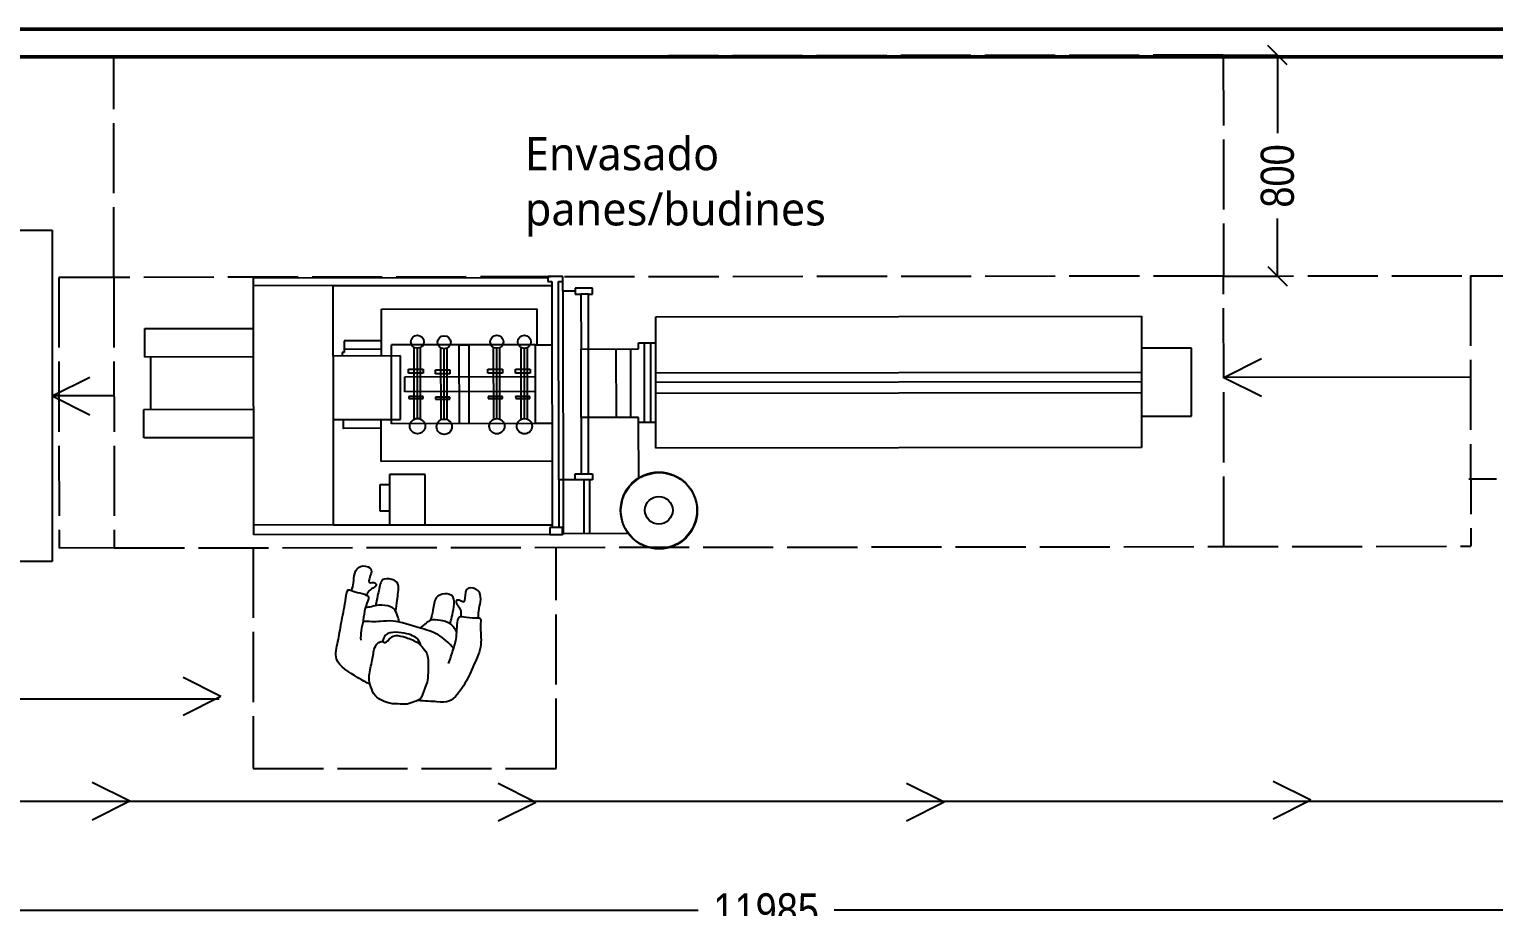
# Model space of a CAD drawing. Header units: millimetres. Extents: x 44692 to 172587, y -26854 to 14445.
# Drawn here: x 55995 to 61300, y -11263 to -8084 of the extents above; entities that cross this region are included whole.
import ezdxf

# ---------------------------------------------------------------- set-up
doc = ezdxf.new("R2010")
doc.units = ezdxf.units.MM
doc.header["$LTSCALE"] = 100
doc.linetypes.add('DASHEDX2', pattern=[3.048, 2.54, -0.508])
for name, color, linetype in [('Area proceso', 90, 'DASHEDX2'), ('Cotas secundarias', 41, 'Continuous'), ('Flujo linea A', 4, 'Continuous'), ('Maquinas', 200, 'Continuous'), ('Mesas-estantes', 230, 'Continuous'), ('Personal', 171, 'Continuous'), ('rotulo', 211, 'Continuous')]:
    doc.layers.add(name, color=color, linetype=linetype)
doc.layers.add('Flujo personas', color=7, linetype='Continuous', true_color=0x4991c1)
doc.layers.add('Paredes', color=7, linetype='Continuous', lineweight=50)
doc.styles.add('OpenSans', font='OpenSans-Regular.ttf')
doc.styles.add('OpenSansCondensed-Light', font='OpenSansCondensed-Light.ttf')
doc.dimstyles.new('Cotas Mateo', dxfattribs={"dimtxt": 120, "dimasz": 70, "dimexe": 0.375, "dimexo": 0.125, "dimgap": 0.1, "dimtad": 1, "dimdec": 0, "dimzin": 12, "dimdsep": 46, "dimtxsty": 'OpenSansCondensed-Light', "dimblk": 'OBLIQUE', "dimcen": 2.5, "dimazin": 3, "dimtfac": 0.5, "dimtdec": 0, "dimtmove": 2, "dimatfit": 3, "dimarcsym": 0})

# ---------------------------------------------------------------- blocks, each defined once
blk = doc.blocks.new('pa17-16')
for points, knots in [([(5.62, 2.5537), (5.6188, 2.5427), (5.6154, 2.5253), (5.6223, 2.4901), (5.6346, 2.4293), (5.661, 2.4064), (5.685, 2.3908), (5.7322, 2.3832), (5.7723, 2.3842), (5.7881, 2.3969), (5.8018, 2.4268), (5.8146, 2.4162), (5.8324, 2.4305), (5.8382, 2.4568), (5.8318, 2.5038), (5.8344, 2.5615), (5.8137, 2.5937), (5.7944, 2.6284), (5.7307, 2.6388), (5.7037, 2.6296), (5.6679, 2.626), (5.6442, 2.6055), (5.6228, 2.5961), (5.6214, 2.5667), (5.62, 2.5537)], [0, 0, 0, 0, 0.297584, 0.631064, 1.068635, 1.39533, 1.69617, 2.097861, 2.458938, 2.716293, 3.010442, 3.199165, 3.447293, 3.731671, 4.119196, 4.541864, 4.881702, 5.22714, 5.673063, 5.989311, 6.327668, 6.644571, 6.906626, 7.259736, 7.259736, 7.259736, 7.259736]), ([(5.5575, 2.4391), (5.5549, 2.4218), (5.5525, 2.3852), (5.5491, 2.3329), (5.5712, 2.2599), (5.5431, 2.2589), (5.5029, 2.2526), (5.4793, 2.2435), (5.4785, 2.2813), (5.4499, 2.3438), (5.4658, 2.4235), (5.4776, 2.5033), (5.5116, 2.5798), (5.5552, 2.585), (5.608, 2.5962), (5.6336, 2.6001)], [0, 0, 0, 0, 0.404899, 0.829805, 1.276298, 1.516647, 1.885942, 2.122553, 2.418487, 2.881882, 3.382407, 3.897515, 4.613825, 5.020942, 5.393355, 5.393355, 5.393355, 5.393355]), ([(5.8196, 2.5846), (5.837, 2.5819), (5.8817, 2.5675), (5.9755, 2.5418), (5.972, 2.4609), (5.9791, 2.3926), (5.9812, 2.315), (5.9891, 2.2612), (5.9692, 2.2664), (5.9401, 2.2663), (5.9063, 2.2668), (5.9005, 2.2811), (5.909, 2.3184), (5.9007, 2.3606), (5.9019, 2.4011), (5.8964, 2.4238), (5.8933, 2.4348)], [6.682038, 6.682038, 6.682038, 6.682038, 7.076266, 7.806153, 8.304227, 8.77662, 9.284333, 9.649979, 9.844608, 10.160206, 10.472731, 10.661147, 10.998544, 11.371438, 11.724832, 12.051545, 12.051545, 12.051545, 12.051545]), ([(5.6724, 2.3994), (5.675, 2.3947), (5.6837, 2.383), (5.7041, 2.3718), (5.7348, 2.3697), (5.774, 2.3728), (5.8085, 2.3874), (5.8116, 2.4015), (5.8144, 2.4199)], [0.121052, 0.121052, 0.121052, 0.121052, 0.297289, 0.584433, 0.895396, 1.26174, 1.600834, 1.760925, 1.760925, 1.760925, 1.760925]), ([(5.5522, 2.3809), (5.573, 2.3653), (5.6222, 2.3398), (5.6924, 2.3383), (5.7952, 2.3323), (5.8376, 2.352), (5.881, 2.3613), (5.9019, 2.366)], [0, 0, 0, 0, 0.49262, 0.970296, 1.525877, 1.91054, 2.357805, 2.357805, 2.357805, 2.357805]), ([(5.5552, 2.3206), (5.5597, 2.3147), (5.5706, 2.3043), (5.5892, 2.2916), (5.6248, 2.2913), (5.6613, 2.2967), (5.6731, 2.3154), (5.6858, 2.3299), (5.6912, 2.3378)], [0, 0, 0, 0, 0.262594, 0.520609, 0.853848, 1.185107, 1.43842, 1.738028, 1.738028, 1.738028, 1.738028]), ([(5.7713, 2.3359), (5.7736, 2.3305), (5.7786, 2.3203), (5.7954, 2.2951), (5.8154, 2.2848), (5.8612, 2.2906), (5.8838, 2.3057), (5.8988, 2.3117), (5.9058, 2.3148)], [0, 0, 0, 0, 0.233477, 0.532145, 0.79329, 1.163492, 1.458071, 1.725911, 1.725911, 1.725911, 1.725911]), ([(5.5867, 2.2952), (5.5866, 2.2877), (5.5872, 2.2667), (5.5883, 2.1873), (5.6353, 2.19), (5.6673, 2.2128), (5.6606, 2.2618), (5.6599, 2.2881), (5.6606, 2.3008)], [0.078483, 0.078483, 0.078483, 0.078483, 0.321516, 0.797556, 1.122606, 1.448668, 1.830958, 2.166281, 2.166281, 2.166281, 2.166281]), ([(5.7943, 2.2992), (5.7951, 2.2858), (5.7984, 2.2614), (5.8038, 2.2002), (5.8255, 2.1869), (5.8672, 2.191), (5.8755, 2.2117), (5.8718, 2.2605), (5.8715, 2.286), (5.871, 2.2978)], [0, 0, 0, 0, 0.353805, 0.775896, 1.041599, 1.377968, 1.615337, 2.001902, 2.313716, 2.313716, 2.313716, 2.313716]), ([(5.4915, 2.2484), (5.4936, 2.2374), (5.4981, 2.215), (5.4968, 2.1806), (5.512, 2.1445), (5.5569, 2.147), (5.5634, 2.1681), (5.5498, 2.2128), (5.5753, 2.1995), (5.5912, 2.209), (5.5741, 2.2257), (5.5617, 2.2339), (5.5559, 2.2515), (5.5556, 2.26)], [0, 0, 0, 0, 0.324329, 0.654038, 0.980089, 1.31306, 1.562526, 1.890179, 2.123217, 2.319335, 2.559559, 2.78492, 3.066636, 3.066636, 3.066636, 3.066636]), ([(5.9713, 2.2652), (5.9703, 2.2553), (5.9686, 2.234), (5.9786, 2.2017), (5.9668, 2.1644), (5.9218, 2.1628), (5.9134, 2.1832), (5.9229, 2.229), (5.8988, 2.2135), (5.882, 2.2215), (5.8976, 2.2397), (5.908, 2.248), (5.912, 2.2618), (5.9127, 2.2683)], [0.038839, 0.038839, 0.038839, 0.038839, 0.324329, 0.654038, 0.980089, 1.31306, 1.562526, 1.890179, 2.123217, 2.319335, 2.559559, 2.78492, 2.989829, 2.989829, 2.989829, 2.989829])]:
    blk.add_open_spline(points, degree=3, knots=knots)
blk = doc.blocks.new('_OBLIQUE')
at = {"color": 0, "linetype": 'ByBlock'}
blk.add_line((-0.5, -0.5), (0.5, 0.5), dxfattribs=at)
blk = doc.blocks.new('*D66')
at = {"layer": 'Cotas secundarias', "color": 0, "lineweight": -2, "transparency": 16777216}
for p, q in [((51968.2, -11558.6), (51968.2, -11274.9)), ((51968.2, -11275.2), (58419, -11275.2)), ((63953.1, -11275.2), (58910.6, -11275.2)), ((63953.1, -11558.6), (63953.1, -11274.9))]:
    blk.add_line(p, q, dxfattribs=at)
at = {"layer": 'Defpoints', "color": 0, "transparency": 16777216}
for p in [(51968.2, -11275.2), (51968.2, -11558.7), (63953.1, -11558.7)]:
    blk.add_point(p, dxfattribs=at)
at = {"layer": 'Cotas secundarias', "color": 0, "lineweight": -2, "transparency": 16777216, "xscale": 70, "yscale": 70, "zscale": 70, "rotation": 180}
blk.add_blockref('_OBLIQUE', (51968.2, -11275.2), dxfattribs=at)
at = {"layer": 'Cotas secundarias', "color": 0, "lineweight": -2, "transparency": 16777216, "xscale": 70, "yscale": 70, "zscale": 70}
blk.add_blockref('_OBLIQUE', (63953.1, -11275.2), dxfattribs=at)
at = {"layer": 'Cotas secundarias', "color": 0, "transparency": 16777216, "insert": (58664.8, -11275.2), "char_height": 120, "attachment_point": 5, "style": 'OpenSansCondensed-Light'}
blk.add_mtext('11985', dxfattribs=at)
blk = doc.blocks.new('*D86')
at = {"layer": 'Cotas secundarias', "color": 0, "lineweight": -2, "transparency": 16777216}
for p, q in [((60320.9, -8178.1), (60517.7, -8178.1)), ((60517.3, -8178.1), (60517.3, -8461)), ((60517.3, -8978.1), (60517.3, -8769.8)), ((60321.9, -8978.1), (60517.7, -8978.1))]:
    blk.add_line(p, q, dxfattribs=at)
at = {"layer": 'Defpoints', "color": 0, "transparency": 16777216}
for p in [(60320.8, -8178.1), (60517.3, -8178.1), (60321.8, -8978.1)]:
    blk.add_point(p, dxfattribs=at)
at = {"layer": 'Cotas secundarias', "color": 0, "lineweight": -2, "transparency": 16777216, "xscale": 70, "yscale": 70, "zscale": 70}
for p, rotation in [((60517.3, -8178.1), 90), ((60517.3, -8978.1), 270)]:
    blk.add_blockref('_OBLIQUE', p, dxfattribs=dict(at, rotation=rotation))
at = {"layer": 'Cotas secundarias', "color": 0, "transparency": 16777216, "insert": (60517.3, -8615.4), "char_height": 120, "attachment_point": 5, "rotation": 90, "style": 'OpenSansCondensed-Light'}
blk.add_mtext('800', dxfattribs=at)

msp = doc.modelspace()

# ---------------------------------------------------------------- linework, layer by layer
at = {"layer": 'Area proceso', "linetype": 'DASHEDX2'}
for p, q in [((56100.79, -8183.333), (56100.791, -8184.125)), ((58310.788, -8180.602), (56301.773, -8184.124)), ((60320.786, -8178.118), (58310.788, -8180.602)), ((60320.786, -8178.118), (60321.775, -8978.117)), ((56101.889, -8983.36), (56103.237, -9963.331)), ((60321.775, -8978.117), (61216.161, -8977.012)), ((61216.161, -8977.012), (61217.372, -9957.011)), ((61216.161, -8977.012), (61216.161, -9712.718))]:
    msp.add_line(p, q, dxfattribs=at)
at = {"layer": 'Area proceso'}
for p, q in [((56301.778, -8983.085), (56301.773, -8184.124)), ((56301.778, -8983.085), (56101.889, -8983.36)), ((60321.775, -8978.117), (56301.778, -8983.085)), ((56301.778, -8983.085), (56302.989, -9963.084)), ((60322.986, -9958.116), (60321.775, -8978.117)), ((61216.161, -8977.012), (62110.547, -8977.012)), ((56302.989, -9963.084), (56103.237, -9963.359)), ((56302.989, -9963.084), (61217.372, -9957.011)), ((56806.605, -9962.462), (56806.605, -10762.462)), ((57904.432, -10762.462), (57903.442, -9961.106)), ((56806.605, -10762.462), (57904.432, -10762.462))]:
    msp.add_line(p, q, dxfattribs=at)
at = {"layer": 'Area proceso', "color": 3}
msp.add_line((61210.547, -9712.718), (61310.547, -9712.718), dxfattribs=at)
at = {"layer": 'Flujo linea A'}
for p, q in [((60322.313, -9345.118), (60459.037, -9276.756)), ((56077.905, -9412.274), (56214.629, -9343.912)), ((61216.161, -9344.865), (60322.23, -9345.969)), ((60322.313, -9345.118), (60459.037, -9413.48)), ((56077.905, -9412.274), (56214.629, -9480.636)), ((56302.309, -9412.471), (56077.905, -9412.471))]:
    msp.add_line(p, q, dxfattribs=at)
at = {"layer": 'Flujo personas'}
for p, q in [((56689.681, -10501.352), (56552.957, -10432.99)), ((56689.681, -10501.352), (56552.957, -10569.714)), ((53737.192, -10509.73), (56683.19, -10509.73)), ((56360.13, -10880.921), (56223.406, -10812.559)), ((57830.18, -10884.944), (57693.456, -10816.582)), ((59309.932, -10884.378), (59173.207, -10816.016)), ((60638.512, -10877.197), (60501.787, -10808.835)), ((53737.192, -10880.454), (63349.16, -10880.454)), ((56360.13, -10880.921), (56223.406, -10949.284)), ((57830.18, -10884.944), (57693.456, -10953.306)), ((59309.932, -10884.378), (59173.207, -10952.741)), ((60638.512, -10877.197), (60501.787, -10945.559))]:
    msp.add_line(p, q, dxfattribs=at)
at = {"layer": 'Maquinas'}
for p, q in [((56807.177, -8984.492), (57873.971, -8983.174)), ((56808.328, -9915.729), (56807.177, -8984.492)), ((57095.582, -9012.803), (56807.212, -9013.159)), ((57928.487, -8979.483), (57873.966, -8979.551)), ((57873.966, -8979.551), (57873.989, -8997.389)), ((57873.989, -8997.389), (57888.559, -8997.371)), ((57888.559, -8997.371), (57889.661, -9889.338)), ((57912.873, -8997.341), (57928.509, -8997.322)), ((57913.761, -9716.602), (57912.873, -8997.341)), ((57927.94, -9032.706), (57928.072, -8997.322)), ((57928.509, -8997.322), (57928.487, -8979.483)), ((57972.519, -9032.651), (57927.94, -9032.706)), ((57927.94, -9032.706), (57929.03, -9914.069)), ((58035.388, -9021.483), (57972.505, -9021.561)), ((57972.505, -9021.561), (57972.533, -9043.741)), ((57972.533, -9043.741), (57993.818, -9043.714)), ((58020.715, -9043.681), (57993.818, -9043.714)), ((57993.818, -9043.714), (57994.064, -9242.472)), ((58020.715, -9043.681), (58035.416, -9043.663)), ((58021.519, -9694.12), (58020.715, -9043.681)), ((58035.416, -9043.663), (58035.388, -9021.483)), ((57271.331, -9097.884), (57833.553, -9097.19)), ((57271.541, -9267.617), (57271.331, -9097.884)), ((57833.553, -9097.19), (57833.714, -9227.213)), ((58264.934, -9125.934), (60024.469, -9123.76)), ((60024.469, -9123.76), (60025.057, -9599.597)), ((56414.219, -9168.251), (56807.404, -9167.765)), ((56414.347, -9271.509), (56414.219, -9168.251)), ((58265.522, -9601.772), (58264.934, -9125.934)), ((57271.473, -9212.598), (57136.064, -9212.766)), ((57136.064, -9212.766), (57136.102, -9243.707)), ((57829.095, -9227.219), (57307.435, -9227.864)), ((57307.787, -9512.934), (57307.435, -9227.864)), ((57552.946, -9227.56), (57587.656, -9227.517)), ((57553.299, -9512.63), (57552.946, -9227.56)), ((57587.656, -9227.517), (57588.009, -9512.587)), ((57829.095, -9227.219), (57888.842, -9227.145)), ((57829.448, -9512.289), (57829.095, -9227.219)), ((58201.973, -9219.913), (58265.05, -9219.835)), ((58202.001, -9242.215), (58201.973, -9219.913)), ((58224.16, -9508.413), (58223.803, -9219.886)), ((58247.365, -9508.385), (58247.009, -9219.857)), ((56807.531, -9271.024), (56414.347, -9271.509)), ((56434.45, -9271.485), (56434.684, -9461.195)), ((57339.675, -9267.533), (57095.897, -9267.834)), ((57095.897, -9267.834), (57096.181, -9497.852)), ((57136.115, -9254.501), (57128.191, -9254.511)), ((57128.191, -9254.511), (57128.207, -9267.794)), ((57271.511, -9243.54), (57136.102, -9243.707)), ((57136.102, -9243.707), (57136.115, -9254.501)), ((57339.96, -9497.55), (57339.675, -9267.533)), ((57388.124, -9235.695), (57388.828, -9497.261)), ((57401.634, -9494.112), (57401.318, -9237.957)), ((57412.689, -9496.394), (57412.248, -9237.005)), ((57485.074, -9237.784), (57485.778, -9499.349)), ((57498.584, -9496.2), (57498.267, -9240.046)), ((57509.639, -9498.482), (57509.198, -9239.093)), ((57675.817, -9235.833), (57676.521, -9497.399)), ((57689.326, -9494.25), (57689.01, -9238.095)), ((57700.381, -9496.532), (57699.941, -9237.143)), ((57775.601, -9236.067), (57776.304, -9497.633)), ((57789.11, -9494.484), (57788.794, -9238.329)), ((57800.165, -9496.766), (57799.725, -9237.377)), ((57994.064, -9242.472), (58202.001, -9242.215)), ((57994.37, -9490.577), (57994.064, -9242.472)), ((58122.2, -9490.419), (58121.893, -9242.314)), ((58174.412, -9490.355), (58174.105, -9242.249)), ((60205.677, -9239.662), (60024.612, -9239.886)), ((60205.98, -9485.111), (60205.677, -9239.662)), ((57369.356, -9315.367), (57422.056, -9315.302)), ((57369.374, -9330.043), (57369.356, -9315.367)), ((57422.074, -9329.978), (57369.374, -9330.043)), ((57422.056, -9315.302), (57422.074, -9329.978)), ((57466.305, -9317.455), (57519.005, -9317.39)), ((57466.323, -9332.132), (57466.305, -9317.455)), ((57519.023, -9332.066), (57466.323, -9332.132)), ((57519.005, -9317.39), (57519.023, -9332.066)), ((57657.048, -9315.505), (57709.748, -9315.44)), ((57657.066, -9330.181), (57657.048, -9315.505)), ((57709.766, -9330.116), (57657.066, -9330.181)), ((57709.748, -9315.44), (57709.766, -9330.116)), ((57756.832, -9315.739), (57809.532, -9315.674)), ((57756.85, -9330.415), (57756.832, -9315.739)), ((57809.55, -9330.35), (57756.85, -9330.415)), ((57809.532, -9315.674), (57809.55, -9330.35)), ((58265.184, -9328.741), (60024.719, -9326.566)), ((57355.823, -9343.023), (57829.238, -9342.438)), ((57355.89, -9397.402), (57355.823, -9343.023)), ((60024.763, -9361.679), (58265.228, -9363.853)), ((57829.305, -9396.817), (57355.89, -9397.402)), ((57421.734, -9414.24), (57369.817, -9414.514)), ((57369.817, -9414.514), (57369.826, -9421.862)), ((57369.826, -9421.862), (57421.743, -9421.798)), ((57421.743, -9421.798), (57421.734, -9414.24)), ((57518.683, -9416.329), (57466.766, -9416.603)), ((57466.766, -9416.603), (57466.775, -9423.95)), ((57466.775, -9423.95), (57518.693, -9423.886)), ((57518.693, -9423.886), (57518.683, -9416.329)), ((57709.426, -9414.378), (57657.509, -9414.652)), ((57657.509, -9414.652), (57657.518, -9422)), ((57657.518, -9422), (57709.435, -9421.936)), ((57709.435, -9421.936), (57709.426, -9414.378)), ((57809.21, -9414.612), (57757.293, -9414.886)), ((57757.293, -9414.886), (57757.302, -9422.234)), ((57757.302, -9422.234), (57809.219, -9422.17)), ((57809.219, -9422.17), (57809.21, -9414.612)), ((60024.812, -9401.645), (58265.277, -9403.82)), ((56410.327, -9461.225), (56807.766, -9460.733)), ((56410.455, -9564.483), (56410.327, -9461.225)), ((58202.308, -9490.32), (57994.37, -9490.577)), ((57994.37, -9490.577), (57994.622, -9694.153)), ((58202.33, -9508.44), (58202.308, -9490.32)), ((60024.916, -9485.335), (60205.98, -9485.111)), ((57096.181, -9497.852), (57339.96, -9497.55)), ((57096.181, -9497.852), (57096.653, -9879.953)), ((57269.691, -9649.439), (57269.503, -9497.637)), ((57829.448, -9512.289), (57307.787, -9512.934)), ((57889.195, -9512.215), (57829.448, -9512.289)), ((58265.406, -9508.363), (58202.33, -9508.44)), ((58203.76, -9708.621), (58202.33, -9508.44)), ((56807.893, -9563.992), (56410.455, -9564.483)), ((60025.057, -9599.597), (58265.522, -9601.772)), ((57889.363, -9648.673), (57269.691, -9649.439)), ((57429.672, -9696.782), (57300.445, -9696.942)), ((57300.445, -9696.942), (57300.671, -9879.701)), ((57429.898, -9879.541), (57429.672, -9696.782)), ((57972.981, -9694.18), (57994.622, -9694.153)), ((57973.008, -9716.529), (57972.981, -9694.18)), ((57994.622, -9694.153), (58021.519, -9694.12)), ((58021.519, -9694.12), (58035.74, -9694.102)), ((58035.74, -9694.102), (58035.768, -9716.451)), ((57266.029, -9732.726), (57300.489, -9732.684)), ((57266.149, -9830.025), (57266.029, -9732.726)), ((57973.008, -9716.529), (57913.761, -9716.602)), ((57913.761, -9716.602), (57913.975, -9889.308)), ((58035.768, -9716.451), (57973.008, -9716.529)), ((58004.388, -9716.49), (58004.629, -9911.562)), ((58024.993, -9716.465), (58025.234, -9911.536)), ((57300.609, -9829.982), (57266.149, -9830.025)), ((57096.653, -9879.953), (56808.284, -9880.309)), ((57881.348, -9914.403), (56808.328, -9915.729)), ((57096.653, -9879.953), (57889.648, -9878.973)), ((57927.485, -9889.291), (57881.317, -9889.348)), ((57881.317, -9889.348), (57881.348, -9914.403)), ((57881.348, -9914.403), (57927.516, -9914.08)), ((57927.516, -9914.08), (57927.485, -9889.291)), ((57929.03, -9914.069), (57927.516, -9914.08)), ((58166.223, -9911.362), (57929.027, -9911.655))]:
    msp.add_line(p, q, dxfattribs=at)
for points in [[(57095.897, -9267.834), (57095.582, -9012.803), (57888.576, -9011.823)], [(57269.543, -9529.709), (57133.847, -9529.876), (57133.808, -9497.805)]]:
    msp.add_lwpolyline(points, dxfattribs=at)
for centre, radius in [((57401.29, -9216.011), 23.681), ((57498.24, -9218.1), 23.681), ((57688.983, -9216.149), 23.681), ((57788.767, -9216.383), 23.681), ((57401.668, -9521.867), 27.755), ((57498.618, -9523.956), 27.755), ((57689.361, -9522.005), 27.755), ((57789.145, -9522.239), 27.755), ((58275.898, -9826.536), 138.231), ((58276.924, -9828.58), 138.231), ((58275.898, -9826.536), 50.173)]:
    msp.add_circle(centre, radius, dxfattribs=at)
at = {"layer": 'Mesas-estantes'}
for p, q in [((55277.905, -8812.082), (56077.905, -8812.082)), ((56077.905, -8812.082), (56077.905, -10012.082)), ((56077.905, -10012.082), (55277.905, -10012.082))]:
    msp.add_line(p, q, dxfattribs=at)
at = {"layer": 'Paredes'}
for p, q in [((64192.73, -8084.072), (54477.905, -8084.072)), ((64192.731, -8184.073), (54477.905, -8184.135))]:
    msp.add_line(p, q, dxfattribs=at)

# ---------------------------------------------------------------- block references
at = {"layer": 'Personal', "xscale": 979.1504951166459, "yscale": 979.1504951166459, "zscale": 979.1504951166459, "rotation": 165.8913640410135}
msp.add_blockref('pa17-16', (63373.351, -9391.468), dxfattribs=at)

# ---------------------------------------------------------------- texts
at = {"layer": 'rotulo', "insert": (57790.786, -8474.682), "char_height": 120, "width": 1055.00166, "attachment_point": 1, "style": 'OpenSans'}
msp.add_mtext('Envasado panes/budines', dxfattribs=at)

# ---------------------------------------------------------------- dimensions: what is measured, and where the dimension line sits
at = {"layer": 'Cotas secundarias'}
dim = msp.add_linear_dim(base=(60517.287, -8178.118), p1=(60321.775, -8978.117), p2=(60320.786, -8178.118), angle=90, dimstyle='Cotas Mateo', dxfattribs=at)
dim.commit()
dim.dimension.update_dxf_attribs({"geometry": '*D86', "text_midpoint": (60517.287, -8615.391), "dimtype": 160})
dim = msp.add_linear_dim(base=(51968.21, -11275.236), p1=(63953.09, -11558.721), p2=(51968.21, -11558.721), dimstyle='Cotas Mateo', dxfattribs=at)
dim.commit()
dim.dimension.update_dxf_attribs({"geometry": '*D66', "text_midpoint": (58664.801, -11275.236), "dimtype": 160})

doc.saveas('drawing.dxf')
